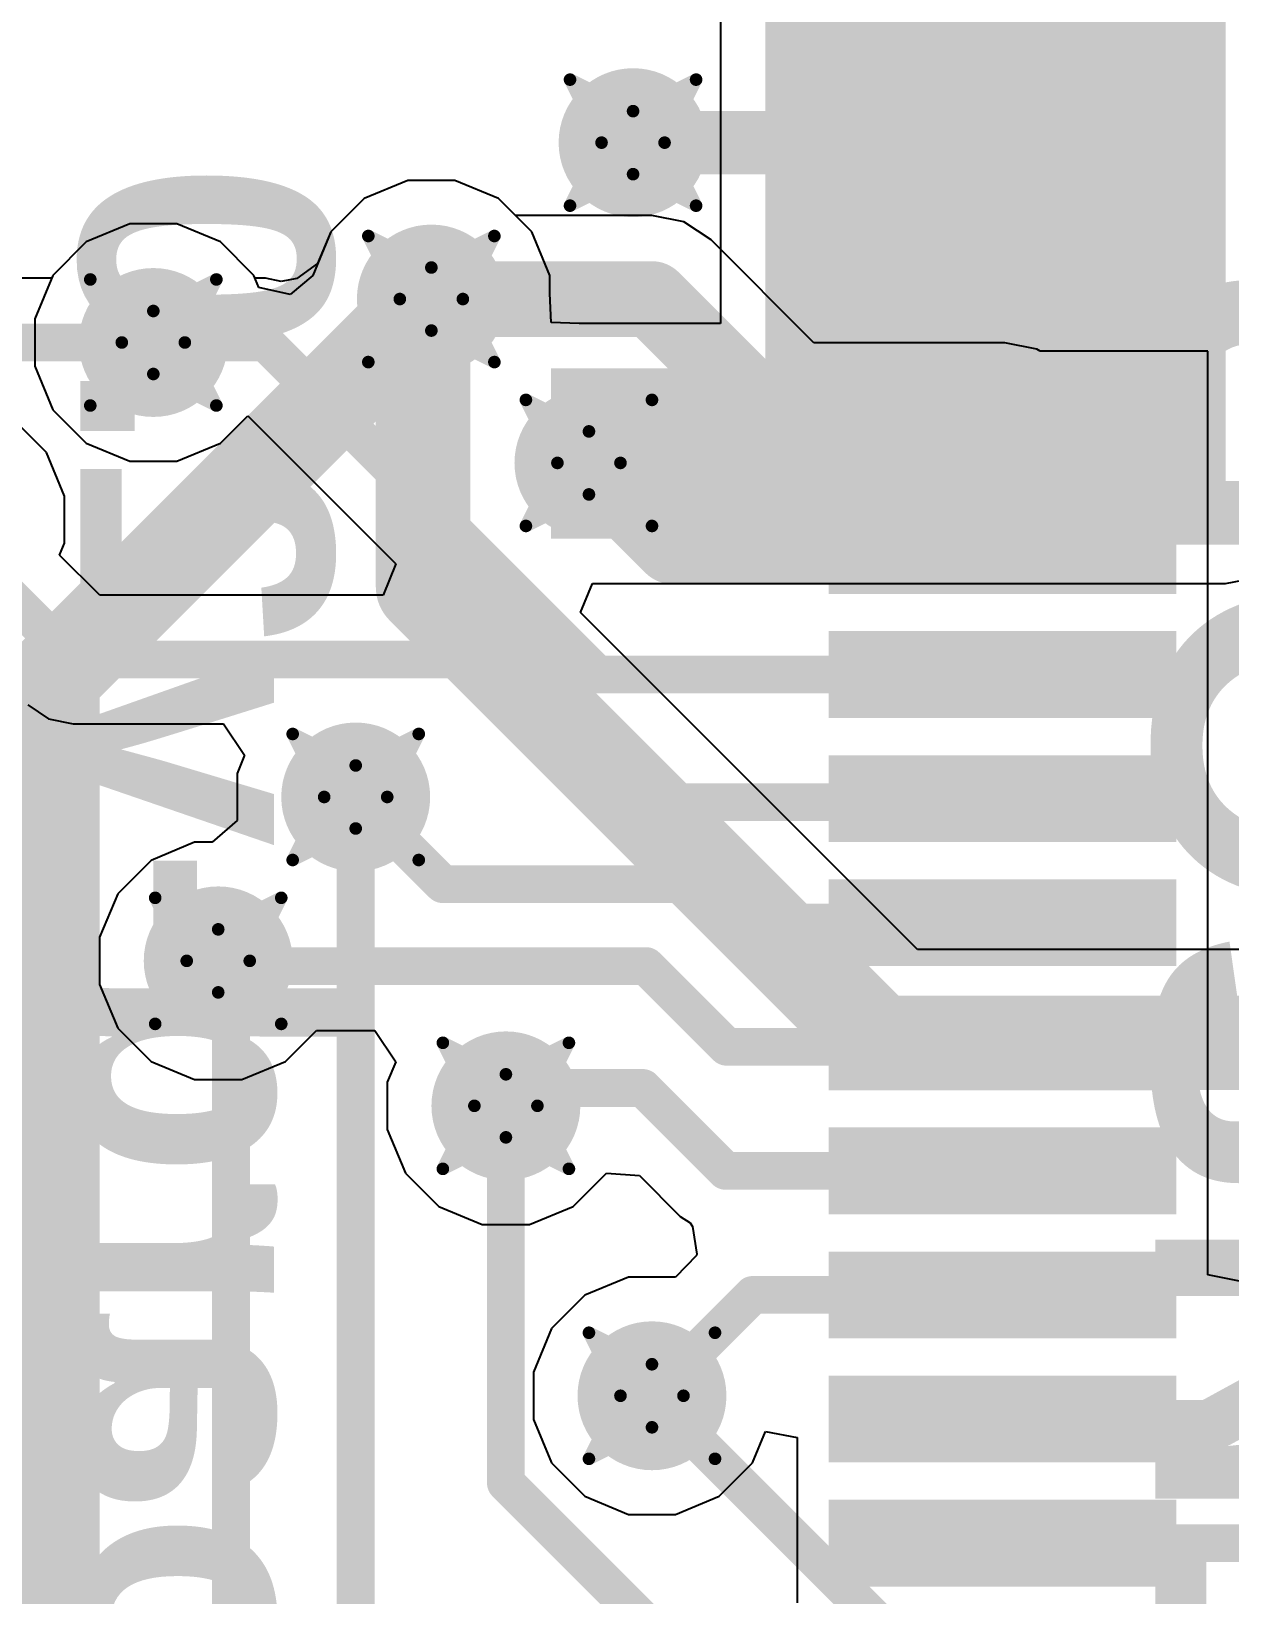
# Model space of a CAD drawing. Header units: inches. Extents: x -8 to 384, y -12 to 64.
# Drawn here: x -5.07 to -0.24, y 11.67 to 17.97 of the extents above; entities that cross this region are included whole.
import ezdxf

# ---------------------------------------------------------------- set-up
doc = ezdxf.new("R2010")
doc.units = ezdxf.units.IN
for name, color, linetype in [('Board_outline', 216, 'Continuous'), ('Bottom Layer', 5, 'Continuous'), ('Bottom Overlay', 54, 'Continuous'), ('Drill Drawing', 1, 'Continuous'), ('Top Layer', 1, 'Continuous'), ('Top Overlay', 2, 'Continuous'), ('Top Paste', 8, 'Continuous'), ('Top Solder', 216, 'Continuous'), ('Via Holes', 16, 'Continuous')]:
    doc.layers.add(name, color=color, linetype=linetype)
doc.styles.add('Arial_Bold', font='', dxfattribs={"height": 0.2})
doc.styles.get('Arial_Bold').set_extended_font_data('Arial', bold=True)

# ---------------------------------------------------------------- blocks, each defined once
blk = doc.blocks.new('8_01A0_015200_6')
at = {"layer": 'Top Layer'}
for points in [[(-3.625, 2.1902), (-3.375, 2.1902), (-3.375, 0.8902), (-3.625, 0.8902)], [(-3.125, 2.1902), (-2.875, 2.1902), (-2.875, 0.8902), (-3.125, 0.8902)], [(-2.625, 2.1902), (-2.375, 2.1902), (-2.375, 0.8902), (-2.625, 0.8902)], [(-2.125, 2.1902), (-1.875, 2.1902), (-1.875, 0.8902), (-2.125, 0.8902)], [(-1.625, 2.1902), (-1.375, 2.1902), (-1.375, 0.8902), (-1.625, 0.8902)], [(-1.125, 2.1902), (-0.875, 2.1902), (-0.875, 0.8902), (-1.125, 0.8902)], [(-0.625, 2.1902), (-0.375, 2.1902), (-0.375, 0.8902), (-0.625, 0.8902)], [(-0.125, 2.1902), (0.125, 2.1902), (0.125, 0.8902), (-0.125, 0.8902)], [(0.375, 2.1902), (0.625, 2.1902), (0.625, 0.8902), (0.375, 0.8902)], [(0.875, 2.1902), (1.125, 2.1902), (1.125, 0.8902), (0.875, 0.8902)], [(1.375, 2.1902), (1.625, 2.1902), (1.625, 0.8902), (1.375, 0.8902)]]:
    blk.add_hatch(color=1, dxfattribs=at).paths.add_polyline_path(points)
at = {"layer": 'Top Paste'}
for points in [[(-3.625, 2.1902), (-3.375, 2.1902), (-3.375, 0.8902), (-3.625, 0.8902)], [(-3.125, 2.1902), (-2.875, 2.1902), (-2.875, 0.8902), (-3.125, 0.8902)], [(-2.625, 2.1902), (-2.375, 2.1902), (-2.375, 0.8902), (-2.625, 0.8902)], [(-2.125, 2.1902), (-1.875, 2.1902), (-1.875, 0.8902), (-2.125, 0.8902)], [(-1.625, 2.1902), (-1.375, 2.1902), (-1.375, 0.8902), (-1.625, 0.8902)], [(-1.125, 2.1902), (-0.875, 2.1902), (-0.875, 0.8902), (-1.125, 0.8902)], [(-0.625, 2.1902), (-0.375, 2.1902), (-0.375, 0.8902), (-0.625, 0.8902)], [(-0.125, 2.1902), (0.125, 2.1902), (0.125, 0.8902), (-0.125, 0.8902)], [(0.375, 2.1902), (0.625, 2.1902), (0.625, 0.8902), (0.375, 0.8902)], [(0.875, 2.1902), (1.125, 2.1902), (1.125, 0.8902), (0.875, 0.8902)], [(1.375, 2.1902), (1.625, 2.1902), (1.625, 0.8902), (1.375, 0.8902)]]:
    blk.add_hatch(color=8, dxfattribs=at).paths.add_polyline_path(points)
at = {"layer": 'Top Solder'}
for points in [[(-3.675, 2.2402), (-3.325, 2.2402), (-3.325, 0.8402), (-3.675, 0.8402)], [(-3.175, 2.2402), (-2.8249, 2.2402), (-2.8249, 0.8402), (-3.175, 0.8402)], [(-2.675, 2.2402), (-2.325, 2.2402), (-2.325, 0.8402), (-2.675, 0.8402)], [(-2.175, 2.2402), (-1.8249, 2.2402), (-1.8249, 0.8402), (-2.175, 0.8402)], [(-1.675, 2.2402), (-1.325, 2.2402), (-1.325, 0.8402), (-1.675, 0.8402)], [(-1.175, 2.2402), (-0.825, 2.2402), (-0.825, 0.8402), (-1.175, 0.8402)], [(-0.675, 2.2402), (-0.3249, 2.2402), (-0.3249, 0.8402), (-0.675, 0.8402)], [(-0.175, 2.2402), (0.175, 2.2402), (0.175, 0.8402), (-0.175, 0.8402)], [(0.325, 2.2402), (0.6751, 2.2402), (0.6751, 0.8402), (0.325, 0.8402)], [(0.825, 2.2402), (1.175, 2.2402), (1.175, 0.8402), (0.825, 0.8402)], [(1.325, 2.2402), (1.675, 2.2402), (1.675, 0.8402), (1.325, 0.8402)]]:
    blk.add_hatch(color=216, dxfattribs=at).paths.add_polyline_path(points)
at = {"layer": 'Top Overlay'}
blk.add_lwpolyline([(-3.8561, 1.375, 0.127, 0.127, 0), (-5.45, 1.375, 0.127, 0.127, 0)], format="xyseb", dxfattribs=at)
blk.add_lwpolyline([(-3.8878, 1.375, 0.0635, 0.0635, 1), (-3.8243, 1.375, 0.0635, 0.0635, 1)], format="xyseb", close=True, dxfattribs=at)

msp = doc.modelspace()

# ---------------------------------------------------------------- hatches: boundary and pattern name
at = {"layer": 'Bottom Layer'}
for points in [[(-2.1082, 15.9258), (-0.254, 15.9258), (-0.254, 25.527), (-2.1082, 25.527)], [(-2.9718, 15.9258), (-0.254, 15.9258), (-0.254, 16.6116), (-2.9718, 16.6116)]]:
    msp.add_hatch(color=5, dxfattribs=at).paths.add_polyline_path(points)
h = msp.add_hatch(color=5, dxfattribs=at)
edge = h.paths.add_edge_path()
edge.add_arc((-2.6416, 17.5212), 0.3, 0, 360)
h = msp.add_hatch(color=5, dxfattribs=at)
edge = h.paths.add_edge_path()
edge.add_arc((-3.4544, 16.891), 0.3, 0, 360)
h = msp.add_hatch(color=5, dxfattribs=at)
edge = h.paths.add_edge_path()
edge.add_arc((-4.5747, 16.7159), 0.3, 0, 360)
h = msp.add_hatch(color=5, dxfattribs=at)
edge = h.paths.add_edge_path()
edge.add_arc((-2.8194, 16.2306), 0.3, 0, 360)
h = msp.add_hatch(color=5, dxfattribs=at)
edge = h.paths.add_edge_path()
edge.add_arc((-3.7592, 14.8844), 0.3, 0, 360)
h = msp.add_hatch(color=5, dxfattribs=at)
edge = h.paths.add_edge_path()
edge.add_arc((-4.3132, 14.224), 0.3, 0, 360)
h = msp.add_hatch(color=5, dxfattribs=at)
edge = h.paths.add_edge_path()
edge.add_arc((-3.154, 13.6398), 0.3, 0, 360)
h = msp.add_hatch(color=5, dxfattribs=at)
edge = h.paths.add_edge_path()
edge.add_arc((-2.5654, 12.4714), 0.3, 0, 360)
at = {"layer": 'Top Layer'}
h = msp.add_hatch(color=1, dxfattribs=at)
edge = h.paths.add_edge_path()
edge.add_arc((-2.6416, 17.5212), 0.3, 0, 360)
h = msp.add_hatch(color=1, dxfattribs=at)
edge = h.paths.add_edge_path()
edge.add_arc((-3.4544, 16.891), 0.3, 0, 360)
h = msp.add_hatch(color=1, dxfattribs=at)
edge = h.paths.add_edge_path()
edge.add_arc((-4.5747, 16.7159), 0.3, 0, 360)
h = msp.add_hatch(color=1, dxfattribs=at)
edge = h.paths.add_edge_path()
edge.add_arc((-2.8194, 16.2306), 0.3, 0, 360)
h = msp.add_hatch(color=1, dxfattribs=at)
edge = h.paths.add_edge_path()
edge.add_arc((-3.7592, 14.8844), 0.3, 0, 360)
h = msp.add_hatch(color=1, dxfattribs=at)
edge = h.paths.add_edge_path()
edge.add_arc((-4.3132, 14.224), 0.3, 0, 360)
h = msp.add_hatch(color=1, dxfattribs=at)
edge = h.paths.add_edge_path()
edge.add_arc((-3.154, 13.6398), 0.3, 0, 360)
h = msp.add_hatch(color=1, dxfattribs=at)
edge = h.paths.add_edge_path()
edge.add_arc((-2.5654, 12.4714), 0.3, 0, 360)
at = {"layer": 'Via Holes'}
h = msp.add_hatch(color=7, dxfattribs=at)
edge = h.paths.add_edge_path()
edge.add_arc((-2.6416, 17.5212), 0.15, 0, 360)
h = msp.add_hatch(color=7, dxfattribs=at)
edge = h.paths.add_edge_path()
edge.add_arc((-3.4544, 16.891), 0.15, 0, 360)
h = msp.add_hatch(color=7, dxfattribs=at)
edge = h.paths.add_edge_path()
edge.add_arc((-4.5747, 16.7159), 0.15, 0, 360)
h = msp.add_hatch(color=7, dxfattribs=at)
edge = h.paths.add_edge_path()
edge.add_arc((-2.8194, 16.2306), 0.15, 0, 360)
h = msp.add_hatch(color=7, dxfattribs=at)
edge = h.paths.add_edge_path()
edge.add_arc((-3.7592, 14.8844), 0.15, 0, 360)
h = msp.add_hatch(color=7, dxfattribs=at)
edge = h.paths.add_edge_path()
edge.add_arc((-4.3132, 14.224), 0.15, 0, 360)
h = msp.add_hatch(color=7, dxfattribs=at)
edge = h.paths.add_edge_path()
edge.add_arc((-3.154, 13.6398), 0.15, 0, 360)
h = msp.add_hatch(color=7, dxfattribs=at)
edge = h.paths.add_edge_path()
edge.add_arc((-2.5654, 12.4714), 0.15, 0, 360)

# ---------------------------------------------------------------- linework, layer by layer
at = {"layer": 'Board_outline'}
msp.add_lwpolyline([(37.5368, 13.3604, 0.254, 0.254, 1), (-7.4632, 13.3604, 0.254, 0.254, 1)], format="xyseb", close=True, dxfattribs=at)
at = {"layer": 'Bottom Layer'}
for p, q in [((-2.2895, 25.146), (-2.2895, 16.7929)), ((-3.5494, 17.3688), (-3.7251, 17.2961)), ((-3.3594, 17.3688), (-3.5494, 17.3688)), ((-3.1837, 17.2961), (-3.3594, 17.3688)), ((-3.7251, 17.2961), (-3.8595, 17.1617)), ((-3.0493, 17.1617), (-3.1837, 17.2961)), ((-4.6697, 17.1937), (-4.8453, 17.1209)), ((-4.4796, 17.1937), (-4.6697, 17.1937)), ((-4.304, 17.1209), (-4.4796, 17.1937)), ((-3.8595, 17.1617), (-3.9322, 16.986)), ((-2.9766, 16.986), (-3.0493, 17.1617)), ((-4.8453, 17.1209), (-4.9797, 16.9865)), ((-4.1696, 16.9865), (-4.304, 17.1209)), ((-4.9846, 16.9748), (-5.5345, 16.9748)), ((-4.9797, 16.9865), (-4.9846, 16.9748)), ((-4.1494, 16.9377), (-4.1696, 16.9865)), ((-3.9322, 16.986), (-4.023, 16.9092)), ((-2.9766, 16.9135), (-2.9766, 16.986)), ((-4.023, 16.9092), (-4.1494, 16.9377)), ((-2.9719, 16.7958), (-2.9766, 16.9135)), ((-2.8593, 16.7929), (-2.9719, 16.7958)), ((-2.2895, 16.7929), (-2.8593, 16.7929)), ((-0.254, 15.7445), (-0.1846, 15.7583)), ((-2.8533, 15.6272), (-2.8047, 15.7445)), ((-2.8047, 15.7445), (-0.254, 15.7445)), ((-1.4955, 14.2693), (-2.8533, 15.6272)), ((0.3048, 14.2693), (-1.4955, 14.2693))]:
    msp.add_line(p, q, dxfattribs=at)
for points in [[(-4.9815, 15.3639, 0.381, 0.381, 0), (-3.4544, 16.891, 0.381, 0.381, 0)], [(-3.4877, 16.8577, 0.381, 0.381, 0), (-3.4544, 16.891, 0.381, 0.381, 0)], [(-3.4877, 15.7305, 0.381, 0.381, 0), (-3.4877, 16.8577, 0.381, 0.381, 0)], [(-5.5345, 16.7159, 0.1524, 0.1524, 0), (-4.5747, 16.7159, 0.1524, 0.1524, 0)], [(-3.4877, 15.7305, 0.381, 0.381, 0), (-1.651, 13.8938, 0.381, 0.381, 0)], [(-4.9815, 14.5262, 0.381, 0.381, 0), (-4.9815, 15.3639, 0.381, 0.381, 0)], [(-3.7592, 8.8392, 0.1524, 0.1524, 0), (-3.7592, 14.8844, 0.1524, 0.1524, 0)], [(-4.9815, 8.7153, 0.381, 0.381, 0), (-4.9815, 14.5262, 0.381, 0.381, 0)], [(-4.3132, 14.224, 0.1524, 0.1524, 0), (-4.2874, 14.1982, 0.1524, 0.1524, 0)], [(-4.2874, 14.1982, 0.1524, 0.1524, 0), (-4.262, 14.1982, 0.1524, 0.1524, 0)], [(-4.262, 8.875, 0.1524, 0.1524, 0), (-4.262, 14.1982, 0.1524, 0.1524, 0)], [(-1.651, 13.8938, 0.381, 0.381, 0), (0.3048, 13.8938, 0.381, 0.381, 0)], [(-3.154, 12.1202, 0.1524, 0.1524, 0), (-3.154, 13.6398, 0.1524, 0.1524, 0)], [(-2.5654, 12.4714, 0.1524, 0.1524, 0), (0.1016, 9.8044, 0.1524, 0.1524, 0)], [(-3.154, 12.1202, 0.1524, 0.1524, 0), (0.1016, 8.8646, 0.1524, 0.1524, 0)]]:
    msp.add_lwpolyline(points, format="xyseb", dxfattribs=at)
for points in [[(-3.5497, 16.891, 0.1905, 0.1905, 1), (-3.3592, 16.891, 0.1905, 0.1905, 1)], [(-3.5497, 16.891, 0.1905, 0.1905, 1), (-3.3592, 16.891, 0.1905, 0.1905, 1)], [(-3.5829, 16.8577, 0.1905, 0.1905, 1), (-3.3924, 16.8577, 0.1905, 0.1905, 1)], [(-3.5829, 16.8577, 0.1905, 0.1905, 1), (-3.3924, 16.8577, 0.1905, 0.1905, 1)], [(-4.6128, 16.7159, 0.0762, 0.0762, 1), (-4.5366, 16.7159, 0.0762, 0.0762, 1)], [(-3.5829, 15.7305, 0.1905, 0.1905, 1), (-3.3924, 15.7305, 0.1905, 0.1905, 1)], [(-3.5829, 15.7305, 0.1905, 0.1905, 1), (-3.3924, 15.7305, 0.1905, 0.1905, 1)], [(-5.0767, 15.3639, 0.1905, 0.1905, 1), (-4.8862, 15.3639, 0.1905, 0.1905, 1)], [(-5.0767, 15.3639, 0.1905, 0.1905, 1), (-4.8862, 15.3639, 0.1905, 0.1905, 1)], [(-3.7973, 14.8844, 0.0762, 0.0762, 1), (-3.7211, 14.8844, 0.0762, 0.0762, 1)], [(-5.0767, 14.5262, 0.1905, 0.1905, 1), (-4.8862, 14.5262, 0.1905, 0.1905, 1)], [(-5.0767, 14.5262, 0.1905, 0.1905, 1), (-4.8862, 14.5262, 0.1905, 0.1905, 1)], [(-4.3513, 14.224, 0.0762, 0.0762, 1), (-4.2751, 14.224, 0.0762, 0.0762, 1)], [(-4.3255, 14.1982, 0.0762, 0.0762, 1), (-4.2493, 14.1982, 0.0762, 0.0762, 1)], [(-4.3255, 14.1982, 0.0762, 0.0762, 1), (-4.2493, 14.1982, 0.0762, 0.0762, 1)], [(-4.3001, 14.1982, 0.0762, 0.0762, 1), (-4.2239, 14.1982, 0.0762, 0.0762, 1)], [(-4.3001, 14.1982, 0.0762, 0.0762, 1), (-4.2239, 14.1982, 0.0762, 0.0762, 1)], [(-1.7463, 13.8938, 0.1905, 0.1905, 1), (-1.5557, 13.8938, 0.1905, 0.1905, 1)], [(-1.7463, 13.8938, 0.1905, 0.1905, 1), (-1.5557, 13.8938, 0.1905, 0.1905, 1)], [(-3.1921, 13.6398, 0.0762, 0.0762, 1), (-3.1159, 13.6398, 0.0762, 0.0762, 1)], [(-2.6035, 12.4714, 0.0762, 0.0762, 1), (-2.5273, 12.4714, 0.0762, 0.0762, 1)], [(-3.1921, 12.1202, 0.0762, 0.0762, 1), (-3.1159, 12.1202, 0.0762, 0.0762, 1)], [(-3.1921, 12.1202, 0.0762, 0.0762, 1), (-3.1159, 12.1202, 0.0762, 0.0762, 1)]]:
    msp.add_lwpolyline(points, format="xyseb", close=True, dxfattribs=at)
at = {"layer": 'Drill Drawing'}
for points in [[(-2.8956, 17.7752, 0.0508, 0.0508, 0), (-2.6416, 17.6482, 0.0508, 0.0508, 0)], [(-2.8956, 17.7752, 0.0508, 0.0508, 0), (-2.7686, 17.5212, 0.0508, 0.0508, 0)], [(-2.6416, 17.6482, 0.0508, 0.0508, 0), (-2.3876, 17.7752, 0.0508, 0.0508, 0)], [(-2.5146, 17.5212, 0.0508, 0.0508, 0), (-2.3876, 17.7752, 0.0508, 0.0508, 0)], [(-2.8956, 17.2672, 0.0508, 0.0508, 0), (-2.7686, 17.5212, 0.0508, 0.0508, 0)], [(-2.5146, 17.5212, 0.0508, 0.0508, 0), (-2.3876, 17.2672, 0.0508, 0.0508, 0)], [(-2.8956, 17.2672, 0.0508, 0.0508, 0), (-2.6416, 17.3942, 0.0508, 0.0508, 0)], [(-2.6416, 17.3942, 0.0508, 0.0508, 0), (-2.3876, 17.2672, 0.0508, 0.0508, 0)], [(-3.7084, 17.145, 0.0508, 0.0508, 0), (-3.4544, 17.018, 0.0508, 0.0508, 0)], [(-3.7084, 17.145, 0.0508, 0.0508, 0), (-3.5814, 16.891, 0.0508, 0.0508, 0)], [(-3.4544, 17.018, 0.0508, 0.0508, 0), (-3.2004, 17.145, 0.0508, 0.0508, 0)], [(-3.3274, 16.891, 0.0508, 0.0508, 0), (-3.2004, 17.145, 0.0508, 0.0508, 0)], [(-4.8287, 16.9699, 0.0508, 0.0508, 0), (-4.5747, 16.8429, 0.0508, 0.0508, 0)], [(-4.8287, 16.9699, 0.0508, 0.0508, 0), (-4.7017, 16.7159, 0.0508, 0.0508, 0)], [(-4.5747, 16.8429, 0.0508, 0.0508, 0), (-4.3207, 16.9699, 0.0508, 0.0508, 0)], [(-4.4477, 16.7159, 0.0508, 0.0508, 0), (-4.3207, 16.9699, 0.0508, 0.0508, 0)], [(-3.7084, 16.637, 0.0508, 0.0508, 0), (-3.5814, 16.891, 0.0508, 0.0508, 0)], [(-3.3274, 16.891, 0.0508, 0.0508, 0), (-3.2004, 16.637, 0.0508, 0.0508, 0)], [(-3.7084, 16.637, 0.0508, 0.0508, 0), (-3.4544, 16.764, 0.0508, 0.0508, 0)], [(-3.4544, 16.764, 0.0508, 0.0508, 0), (-3.2004, 16.637, 0.0508, 0.0508, 0)], [(-4.8287, 16.4619, 0.0508, 0.0508, 0), (-4.7017, 16.7159, 0.0508, 0.0508, 0)], [(-4.4477, 16.7159, 0.0508, 0.0508, 0), (-4.3207, 16.4619, 0.0508, 0.0508, 0)], [(-4.8287, 16.4619, 0.0508, 0.0508, 0), (-4.5747, 16.5889, 0.0508, 0.0508, 0)], [(-4.5747, 16.5889, 0.0508, 0.0508, 0), (-4.3207, 16.4619, 0.0508, 0.0508, 0)], [(-3.0734, 16.4846, 0.0508, 0.0508, 0), (-2.8194, 16.3576, 0.0508, 0.0508, 0)], [(-3.0734, 16.4846, 0.0508, 0.0508, 0), (-2.9464, 16.2306, 0.0508, 0.0508, 0)], [(-2.8194, 16.3576, 0.0508, 0.0508, 0), (-2.5654, 16.4846, 0.0508, 0.0508, 0)], [(-2.6924, 16.2306, 0.0508, 0.0508, 0), (-2.5654, 16.4846, 0.0508, 0.0508, 0)], [(-3.0734, 15.9766, 0.0508, 0.0508, 0), (-2.9464, 16.2306, 0.0508, 0.0508, 0)], [(-2.6924, 16.2306, 0.0508, 0.0508, 0), (-2.5654, 15.9766, 0.0508, 0.0508, 0)], [(-3.0734, 15.9766, 0.0508, 0.0508, 0), (-2.8194, 16.1036, 0.0508, 0.0508, 0)], [(-2.8194, 16.1036, 0.0508, 0.0508, 0), (-2.5654, 15.9766, 0.0508, 0.0508, 0)], [(-4.0132, 15.1384, 0.0508, 0.0508, 0), (-3.7592, 15.0114, 0.0508, 0.0508, 0)], [(-4.0132, 15.1384, 0.0508, 0.0508, 0), (-3.8862, 14.8844, 0.0508, 0.0508, 0)], [(-3.7592, 15.0114, 0.0508, 0.0508, 0), (-3.5052, 15.1384, 0.0508, 0.0508, 0)], [(-3.6322, 14.8844, 0.0508, 0.0508, 0), (-3.5052, 15.1384, 0.0508, 0.0508, 0)], [(-4.0132, 14.6304, 0.0508, 0.0508, 0), (-3.8862, 14.8844, 0.0508, 0.0508, 0)], [(-3.6322, 14.8844, 0.0508, 0.0508, 0), (-3.5052, 14.6304, 0.0508, 0.0508, 0)], [(-4.0132, 14.6304, 0.0508, 0.0508, 0), (-3.7592, 14.7574, 0.0508, 0.0508, 0)], [(-3.7592, 14.7574, 0.0508, 0.0508, 0), (-3.5052, 14.6304, 0.0508, 0.0508, 0)], [(-4.5672, 14.478, 0.0508, 0.0508, 0), (-4.3132, 14.351, 0.0508, 0.0508, 0)], [(-4.5672, 14.478, 0.0508, 0.0508, 0), (-4.4402, 14.224, 0.0508, 0.0508, 0)], [(-4.3132, 14.351, 0.0508, 0.0508, 0), (-4.0592, 14.478, 0.0508, 0.0508, 0)], [(-4.1862, 14.224, 0.0508, 0.0508, 0), (-4.0592, 14.478, 0.0508, 0.0508, 0)], [(-4.5672, 13.97, 0.0508, 0.0508, 0), (-4.4402, 14.224, 0.0508, 0.0508, 0)], [(-4.1862, 14.224, 0.0508, 0.0508, 0), (-4.0592, 13.97, 0.0508, 0.0508, 0)], [(-4.5672, 13.97, 0.0508, 0.0508, 0), (-4.3132, 14.097, 0.0508, 0.0508, 0)], [(-4.3132, 14.097, 0.0508, 0.0508, 0), (-4.0592, 13.97, 0.0508, 0.0508, 0)], [(-3.408, 13.8938, 0.0508, 0.0508, 0), (-3.154, 13.7668, 0.0508, 0.0508, 0)], [(-3.408, 13.8938, 0.0508, 0.0508, 0), (-3.281, 13.6398, 0.0508, 0.0508, 0)], [(-3.154, 13.7668, 0.0508, 0.0508, 0), (-2.9, 13.8938, 0.0508, 0.0508, 0)], [(-3.027, 13.6398, 0.0508, 0.0508, 0), (-2.9, 13.8938, 0.0508, 0.0508, 0)], [(-3.408, 13.3858, 0.0508, 0.0508, 0), (-3.281, 13.6398, 0.0508, 0.0508, 0)], [(-3.027, 13.6398, 0.0508, 0.0508, 0), (-2.9, 13.3858, 0.0508, 0.0508, 0)], [(-3.408, 13.3858, 0.0508, 0.0508, 0), (-3.154, 13.5128, 0.0508, 0.0508, 0)], [(-3.154, 13.5128, 0.0508, 0.0508, 0), (-2.9, 13.3858, 0.0508, 0.0508, 0)], [(-2.8194, 12.7254, 0.0508, 0.0508, 0), (-2.5654, 12.5984, 0.0508, 0.0508, 0)], [(-2.8194, 12.7254, 0.0508, 0.0508, 0), (-2.6924, 12.4714, 0.0508, 0.0508, 0)], [(-2.5654, 12.5984, 0.0508, 0.0508, 0), (-2.3114, 12.7254, 0.0508, 0.0508, 0)], [(-2.4384, 12.4714, 0.0508, 0.0508, 0), (-2.3114, 12.7254, 0.0508, 0.0508, 0)], [(-2.8194, 12.2174, 0.0508, 0.0508, 0), (-2.6924, 12.4714, 0.0508, 0.0508, 0)], [(-2.4384, 12.4714, 0.0508, 0.0508, 0), (-2.3114, 12.2174, 0.0508, 0.0508, 0)], [(-2.8194, 12.2174, 0.0508, 0.0508, 0), (-2.5654, 12.3444, 0.0508, 0.0508, 0)], [(-2.5654, 12.3444, 0.0508, 0.0508, 0), (-2.3114, 12.2174, 0.0508, 0.0508, 0)]]:
    msp.add_lwpolyline(points, format="xyseb", dxfattribs=at)
for points in [[(-2.9083, 17.7752, 0.0254, 0.0254, 1), (-2.8829, 17.7752, 0.0254, 0.0254, 1)], [(-2.9083, 17.7752, 0.0254, 0.0254, 1), (-2.8829, 17.7752, 0.0254, 0.0254, 1)], [(-2.4003, 17.7752, 0.0254, 0.0254, 1), (-2.3749, 17.7752, 0.0254, 0.0254, 1)], [(-2.4003, 17.7752, 0.0254, 0.0254, 1), (-2.3749, 17.7752, 0.0254, 0.0254, 1)], [(-2.6543, 17.6482, 0.0254, 0.0254, 1), (-2.6289, 17.6482, 0.0254, 0.0254, 1)], [(-2.6543, 17.6482, 0.0254, 0.0254, 1), (-2.6289, 17.6482, 0.0254, 0.0254, 1)], [(-2.7813, 17.5212, 0.0254, 0.0254, 1), (-2.7559, 17.5212, 0.0254, 0.0254, 1)], [(-2.7813, 17.5212, 0.0254, 0.0254, 1), (-2.7559, 17.5212, 0.0254, 0.0254, 1)], [(-2.5273, 17.5212, 0.0254, 0.0254, 1), (-2.5019, 17.5212, 0.0254, 0.0254, 1)], [(-2.5273, 17.5212, 0.0254, 0.0254, 1), (-2.5019, 17.5212, 0.0254, 0.0254, 1)], [(-2.6543, 17.3942, 0.0254, 0.0254, 1), (-2.6289, 17.3942, 0.0254, 0.0254, 1)], [(-2.6543, 17.3942, 0.0254, 0.0254, 1), (-2.6289, 17.3942, 0.0254, 0.0254, 1)], [(-2.9083, 17.2672, 0.0254, 0.0254, 1), (-2.8829, 17.2672, 0.0254, 0.0254, 1)], [(-2.9083, 17.2672, 0.0254, 0.0254, 1), (-2.8829, 17.2672, 0.0254, 0.0254, 1)], [(-2.4003, 17.2672, 0.0254, 0.0254, 1), (-2.3749, 17.2672, 0.0254, 0.0254, 1)], [(-2.4003, 17.2672, 0.0254, 0.0254, 1), (-2.3749, 17.2672, 0.0254, 0.0254, 1)], [(-3.7211, 17.145, 0.0254, 0.0254, 1), (-3.6957, 17.145, 0.0254, 0.0254, 1)], [(-3.7211, 17.145, 0.0254, 0.0254, 1), (-3.6957, 17.145, 0.0254, 0.0254, 1)], [(-3.2131, 17.145, 0.0254, 0.0254, 1), (-3.1877, 17.145, 0.0254, 0.0254, 1)], [(-3.2131, 17.145, 0.0254, 0.0254, 1), (-3.1877, 17.145, 0.0254, 0.0254, 1)], [(-3.4671, 17.018, 0.0254, 0.0254, 1), (-3.4417, 17.018, 0.0254, 0.0254, 1)], [(-3.4671, 17.018, 0.0254, 0.0254, 1), (-3.4417, 17.018, 0.0254, 0.0254, 1)], [(-4.8414, 16.9699, 0.0254, 0.0254, 1), (-4.816, 16.9699, 0.0254, 0.0254, 1)], [(-4.8414, 16.9699, 0.0254, 0.0254, 1), (-4.816, 16.9699, 0.0254, 0.0254, 1)], [(-4.3334, 16.9699, 0.0254, 0.0254, 1), (-4.308, 16.9699, 0.0254, 0.0254, 1)], [(-4.3334, 16.9699, 0.0254, 0.0254, 1), (-4.308, 16.9699, 0.0254, 0.0254, 1)], [(-3.5941, 16.891, 0.0254, 0.0254, 1), (-3.5687, 16.891, 0.0254, 0.0254, 1)], [(-3.5941, 16.891, 0.0254, 0.0254, 1), (-3.5687, 16.891, 0.0254, 0.0254, 1)], [(-3.3401, 16.891, 0.0254, 0.0254, 1), (-3.3147, 16.891, 0.0254, 0.0254, 1)], [(-3.3401, 16.891, 0.0254, 0.0254, 1), (-3.3147, 16.891, 0.0254, 0.0254, 1)], [(-4.5874, 16.8429, 0.0254, 0.0254, 1), (-4.562, 16.8429, 0.0254, 0.0254, 1)], [(-4.5874, 16.8429, 0.0254, 0.0254, 1), (-4.562, 16.8429, 0.0254, 0.0254, 1)], [(-3.4671, 16.764, 0.0254, 0.0254, 1), (-3.4417, 16.764, 0.0254, 0.0254, 1)], [(-3.4671, 16.764, 0.0254, 0.0254, 1), (-3.4417, 16.764, 0.0254, 0.0254, 1)], [(-4.7144, 16.7159, 0.0254, 0.0254, 1), (-4.689, 16.7159, 0.0254, 0.0254, 1)], [(-4.7144, 16.7159, 0.0254, 0.0254, 1), (-4.689, 16.7159, 0.0254, 0.0254, 1)], [(-4.4604, 16.7159, 0.0254, 0.0254, 1), (-4.435, 16.7159, 0.0254, 0.0254, 1)], [(-4.4604, 16.7159, 0.0254, 0.0254, 1), (-4.435, 16.7159, 0.0254, 0.0254, 1)], [(-3.7211, 16.637, 0.0254, 0.0254, 1), (-3.6957, 16.637, 0.0254, 0.0254, 1)], [(-3.7211, 16.637, 0.0254, 0.0254, 1), (-3.6957, 16.637, 0.0254, 0.0254, 1)], [(-3.2131, 16.637, 0.0254, 0.0254, 1), (-3.1877, 16.637, 0.0254, 0.0254, 1)], [(-3.2131, 16.637, 0.0254, 0.0254, 1), (-3.1877, 16.637, 0.0254, 0.0254, 1)], [(-4.5874, 16.5889, 0.0254, 0.0254, 1), (-4.562, 16.5889, 0.0254, 0.0254, 1)], [(-4.5874, 16.5889, 0.0254, 0.0254, 1), (-4.562, 16.5889, 0.0254, 0.0254, 1)], [(-3.0861, 16.4846, 0.0254, 0.0254, 1), (-3.0607, 16.4846, 0.0254, 0.0254, 1)], [(-3.0861, 16.4846, 0.0254, 0.0254, 1), (-3.0607, 16.4846, 0.0254, 0.0254, 1)], [(-2.5781, 16.4846, 0.0254, 0.0254, 1), (-2.5527, 16.4846, 0.0254, 0.0254, 1)], [(-2.5781, 16.4846, 0.0254, 0.0254, 1), (-2.5527, 16.4846, 0.0254, 0.0254, 1)], [(-4.8414, 16.4619, 0.0254, 0.0254, 1), (-4.816, 16.4619, 0.0254, 0.0254, 1)], [(-4.8414, 16.4619, 0.0254, 0.0254, 1), (-4.816, 16.4619, 0.0254, 0.0254, 1)], [(-4.3334, 16.4619, 0.0254, 0.0254, 1), (-4.308, 16.4619, 0.0254, 0.0254, 1)], [(-4.3334, 16.4619, 0.0254, 0.0254, 1), (-4.308, 16.4619, 0.0254, 0.0254, 1)], [(-2.8321, 16.3576, 0.0254, 0.0254, 1), (-2.8067, 16.3576, 0.0254, 0.0254, 1)], [(-2.8321, 16.3576, 0.0254, 0.0254, 1), (-2.8067, 16.3576, 0.0254, 0.0254, 1)], [(-2.9591, 16.2306, 0.0254, 0.0254, 1), (-2.9337, 16.2306, 0.0254, 0.0254, 1)], [(-2.9591, 16.2306, 0.0254, 0.0254, 1), (-2.9337, 16.2306, 0.0254, 0.0254, 1)], [(-2.7051, 16.2306, 0.0254, 0.0254, 1), (-2.6797, 16.2306, 0.0254, 0.0254, 1)], [(-2.7051, 16.2306, 0.0254, 0.0254, 1), (-2.6797, 16.2306, 0.0254, 0.0254, 1)], [(-2.8321, 16.1036, 0.0254, 0.0254, 1), (-2.8067, 16.1036, 0.0254, 0.0254, 1)], [(-2.8321, 16.1036, 0.0254, 0.0254, 1), (-2.8067, 16.1036, 0.0254, 0.0254, 1)], [(-3.0861, 15.9766, 0.0254, 0.0254, 1), (-3.0607, 15.9766, 0.0254, 0.0254, 1)], [(-3.0861, 15.9766, 0.0254, 0.0254, 1), (-3.0607, 15.9766, 0.0254, 0.0254, 1)], [(-2.5781, 15.9766, 0.0254, 0.0254, 1), (-2.5527, 15.9766, 0.0254, 0.0254, 1)], [(-2.5781, 15.9766, 0.0254, 0.0254, 1), (-2.5527, 15.9766, 0.0254, 0.0254, 1)], [(-4.0259, 15.1384, 0.0254, 0.0254, 1), (-4.0005, 15.1384, 0.0254, 0.0254, 1)], [(-4.0259, 15.1384, 0.0254, 0.0254, 1), (-4.0005, 15.1384, 0.0254, 0.0254, 1)], [(-3.5179, 15.1384, 0.0254, 0.0254, 1), (-3.4925, 15.1384, 0.0254, 0.0254, 1)], [(-3.5179, 15.1384, 0.0254, 0.0254, 1), (-3.4925, 15.1384, 0.0254, 0.0254, 1)], [(-3.7719, 15.0114, 0.0254, 0.0254, 1), (-3.7465, 15.0114, 0.0254, 0.0254, 1)], [(-3.7719, 15.0114, 0.0254, 0.0254, 1), (-3.7465, 15.0114, 0.0254, 0.0254, 1)], [(-3.8989, 14.8844, 0.0254, 0.0254, 1), (-3.8735, 14.8844, 0.0254, 0.0254, 1)], [(-3.8989, 14.8844, 0.0254, 0.0254, 1), (-3.8735, 14.8844, 0.0254, 0.0254, 1)], [(-3.6449, 14.8844, 0.0254, 0.0254, 1), (-3.6195, 14.8844, 0.0254, 0.0254, 1)], [(-3.6449, 14.8844, 0.0254, 0.0254, 1), (-3.6195, 14.8844, 0.0254, 0.0254, 1)], [(-3.7719, 14.7574, 0.0254, 0.0254, 1), (-3.7465, 14.7574, 0.0254, 0.0254, 1)], [(-3.7719, 14.7574, 0.0254, 0.0254, 1), (-3.7465, 14.7574, 0.0254, 0.0254, 1)], [(-4.0259, 14.6304, 0.0254, 0.0254, 1), (-4.0005, 14.6304, 0.0254, 0.0254, 1)], [(-4.0259, 14.6304, 0.0254, 0.0254, 1), (-4.0005, 14.6304, 0.0254, 0.0254, 1)], [(-3.5179, 14.6304, 0.0254, 0.0254, 1), (-3.4925, 14.6304, 0.0254, 0.0254, 1)], [(-3.5179, 14.6304, 0.0254, 0.0254, 1), (-3.4925, 14.6304, 0.0254, 0.0254, 1)], [(-4.5799, 14.478, 0.0254, 0.0254, 1), (-4.5545, 14.478, 0.0254, 0.0254, 1)], [(-4.5799, 14.478, 0.0254, 0.0254, 1), (-4.5545, 14.478, 0.0254, 0.0254, 1)], [(-4.0719, 14.478, 0.0254, 0.0254, 1), (-4.0465, 14.478, 0.0254, 0.0254, 1)], [(-4.0719, 14.478, 0.0254, 0.0254, 1), (-4.0465, 14.478, 0.0254, 0.0254, 1)], [(-4.3259, 14.351, 0.0254, 0.0254, 1), (-4.3005, 14.351, 0.0254, 0.0254, 1)], [(-4.3259, 14.351, 0.0254, 0.0254, 1), (-4.3005, 14.351, 0.0254, 0.0254, 1)], [(-4.4529, 14.224, 0.0254, 0.0254, 1), (-4.4275, 14.224, 0.0254, 0.0254, 1)], [(-4.4529, 14.224, 0.0254, 0.0254, 1), (-4.4275, 14.224, 0.0254, 0.0254, 1)], [(-4.1989, 14.224, 0.0254, 0.0254, 1), (-4.1735, 14.224, 0.0254, 0.0254, 1)], [(-4.1989, 14.224, 0.0254, 0.0254, 1), (-4.1735, 14.224, 0.0254, 0.0254, 1)], [(-4.3259, 14.097, 0.0254, 0.0254, 1), (-4.3005, 14.097, 0.0254, 0.0254, 1)], [(-4.3259, 14.097, 0.0254, 0.0254, 1), (-4.3005, 14.097, 0.0254, 0.0254, 1)], [(-4.5799, 13.97, 0.0254, 0.0254, 1), (-4.5545, 13.97, 0.0254, 0.0254, 1)], [(-4.5799, 13.97, 0.0254, 0.0254, 1), (-4.5545, 13.97, 0.0254, 0.0254, 1)], [(-4.0719, 13.97, 0.0254, 0.0254, 1), (-4.0465, 13.97, 0.0254, 0.0254, 1)], [(-4.0719, 13.97, 0.0254, 0.0254, 1), (-4.0465, 13.97, 0.0254, 0.0254, 1)], [(-3.4207, 13.8938, 0.0254, 0.0254, 1), (-3.3953, 13.8938, 0.0254, 0.0254, 1)], [(-3.4207, 13.8938, 0.0254, 0.0254, 1), (-3.3953, 13.8938, 0.0254, 0.0254, 1)], [(-2.9127, 13.8938, 0.0254, 0.0254, 1), (-2.8873, 13.8938, 0.0254, 0.0254, 1)], [(-2.9127, 13.8938, 0.0254, 0.0254, 1), (-2.8873, 13.8938, 0.0254, 0.0254, 1)], [(-3.1667, 13.7668, 0.0254, 0.0254, 1), (-3.1413, 13.7668, 0.0254, 0.0254, 1)], [(-3.1667, 13.7668, 0.0254, 0.0254, 1), (-3.1413, 13.7668, 0.0254, 0.0254, 1)], [(-3.2937, 13.6398, 0.0254, 0.0254, 1), (-3.2683, 13.6398, 0.0254, 0.0254, 1)], [(-3.2937, 13.6398, 0.0254, 0.0254, 1), (-3.2683, 13.6398, 0.0254, 0.0254, 1)], [(-3.0397, 13.6398, 0.0254, 0.0254, 1), (-3.0143, 13.6398, 0.0254, 0.0254, 1)], [(-3.0397, 13.6398, 0.0254, 0.0254, 1), (-3.0143, 13.6398, 0.0254, 0.0254, 1)], [(-3.1667, 13.5128, 0.0254, 0.0254, 1), (-3.1413, 13.5128, 0.0254, 0.0254, 1)], [(-3.1667, 13.5128, 0.0254, 0.0254, 1), (-3.1413, 13.5128, 0.0254, 0.0254, 1)], [(-3.4207, 13.3858, 0.0254, 0.0254, 1), (-3.3953, 13.3858, 0.0254, 0.0254, 1)], [(-3.4207, 13.3858, 0.0254, 0.0254, 1), (-3.3953, 13.3858, 0.0254, 0.0254, 1)], [(-2.9127, 13.3858, 0.0254, 0.0254, 1), (-2.8873, 13.3858, 0.0254, 0.0254, 1)], [(-2.9127, 13.3858, 0.0254, 0.0254, 1), (-2.8873, 13.3858, 0.0254, 0.0254, 1)], [(-2.8321, 12.7254, 0.0254, 0.0254, 1), (-2.8067, 12.7254, 0.0254, 0.0254, 1)], [(-2.8321, 12.7254, 0.0254, 0.0254, 1), (-2.8067, 12.7254, 0.0254, 0.0254, 1)], [(-2.3241, 12.7254, 0.0254, 0.0254, 1), (-2.2987, 12.7254, 0.0254, 0.0254, 1)], [(-2.3241, 12.7254, 0.0254, 0.0254, 1), (-2.2987, 12.7254, 0.0254, 0.0254, 1)], [(-2.5781, 12.5984, 0.0254, 0.0254, 1), (-2.5527, 12.5984, 0.0254, 0.0254, 1)], [(-2.5781, 12.5984, 0.0254, 0.0254, 1), (-2.5527, 12.5984, 0.0254, 0.0254, 1)], [(-2.7051, 12.4714, 0.0254, 0.0254, 1), (-2.6797, 12.4714, 0.0254, 0.0254, 1)], [(-2.7051, 12.4714, 0.0254, 0.0254, 1), (-2.6797, 12.4714, 0.0254, 0.0254, 1)], [(-2.4511, 12.4714, 0.0254, 0.0254, 1), (-2.4257, 12.4714, 0.0254, 0.0254, 1)], [(-2.4511, 12.4714, 0.0254, 0.0254, 1), (-2.4257, 12.4714, 0.0254, 0.0254, 1)], [(-2.5781, 12.3444, 0.0254, 0.0254, 1), (-2.5527, 12.3444, 0.0254, 0.0254, 1)], [(-2.5781, 12.3444, 0.0254, 0.0254, 1), (-2.5527, 12.3444, 0.0254, 0.0254, 1)], [(-2.8321, 12.2174, 0.0254, 0.0254, 1), (-2.8067, 12.2174, 0.0254, 0.0254, 1)], [(-2.8321, 12.2174, 0.0254, 0.0254, 1), (-2.8067, 12.2174, 0.0254, 0.0254, 1)], [(-2.3241, 12.2174, 0.0254, 0.0254, 1), (-2.2987, 12.2174, 0.0254, 0.0254, 1)], [(-2.3241, 12.2174, 0.0254, 0.0254, 1), (-2.2987, 12.2174, 0.0254, 0.0254, 1)]]:
    msp.add_lwpolyline(points, format="xyseb", close=True, dxfattribs=at)
at = {"layer": 'Top Layer'}
for p, q in [((-3.5494, 17.3688), (-3.7251, 17.2961)), ((-3.3594, 17.3688), (-3.5494, 17.3688)), ((-3.1837, 17.2961), (-3.3594, 17.3688)), ((-3.7251, 17.2961), (-3.8595, 17.1617)), ((-3.1154, 17.2277), (-3.1837, 17.2961)), ((-2.5654, 17.2277), (-3.1154, 17.2277)), ((-2.4366, 17.202), (-2.5654, 17.2277)), ((-2.3273, 17.1291), (-2.4366, 17.202)), ((-4.6697, 17.1937), (-4.8453, 17.1209)), ((-4.4796, 17.1937), (-4.6697, 17.1937)), ((-4.304, 17.1209), (-4.4796, 17.1937)), ((-3.8595, 17.1617), (-3.9125, 17.0336)), ((-4.8453, 17.1209), (-4.9797, 16.9865)), ((-4.1696, 16.9865), (-4.304, 17.1209)), ((-1.9126, 16.7143), (-2.3273, 17.1291)), ((-3.9125, 17.0336), (-3.997, 16.9739)), ((-4.9797, 16.9865), (-5.0525, 16.8109)), ((-4.1648, 16.9748), (-4.1696, 16.9865)), ((-4.1227, 16.9748), (-4.1648, 16.9748)), ((-4.0592, 16.9622), (-4.1227, 16.9748)), ((-3.997, 16.9739), (-4.0592, 16.9622)), ((-5.0525, 16.8109), (-5.0525, 16.6208)), ((-1.143, 16.7143), (-1.9126, 16.7143)), ((-1.0142, 16.6887), (-1.143, 16.7143)), ((-1.0018, 16.6804), (-1.0142, 16.6887)), ((-0.325, 16.6804), (-1.0018, 16.6804)), ((-0.325, 15.5748), (-0.325, 16.6804)), ((-5.0525, 16.6208), (-4.9797, 16.4452)), ((-4.9797, 16.4452), (-4.8453, 16.3108)), ((-5.0051, 16.2727), (-5.1395, 16.4071)), ((-4.304, 16.3108), (-4.1939, 16.4209)), ((-4.1939, 16.4209), (-3.5974, 15.8244)), ((-4.9324, 16.097), (-5.0051, 16.2727)), ((-4.8453, 16.3108), (-4.6697, 16.2381)), ((-4.4796, 16.2381), (-4.304, 16.3108)), ((-4.6697, 16.2381), (-4.4796, 16.2381)), ((-4.9324, 15.907), (-4.9324, 16.097)), ((-4.9521, 15.8594), (-4.9324, 15.907)), ((-4.7901, 15.6974), (-4.9521, 15.8594)), ((-3.5974, 15.8244), (-3.6487, 15.6974)), ((-3.6487, 15.6974), (-4.7901, 15.6974)), ((-0.325, 14.5748), (-0.325, 15.5748)), ((-5.0805, 15.2553), (-4.9965, 15.1991)), ((-4.9965, 15.1991), (-4.8974, 15.1794)), ((-4.8974, 15.1794), (-4.2916, 15.1794)), ((-4.2916, 15.1794), (-4.2068, 15.0524)), ((-4.2068, 15.0524), (-4.237, 14.9794)), ((-4.237, 14.9794), (-4.237, 14.7894)), ((-4.237, 14.7894), (-4.3382, 14.7018)), ((-4.4082, 14.7018), (-4.5839, 14.6291)), ((-4.3382, 14.7018), (-4.4082, 14.7018)), ((-4.5839, 14.6291), (-4.7183, 14.4947)), ((-0.325, 13.5748), (-0.325, 14.5748)), ((-4.7183, 14.4947), (-4.791, 14.319)), ((-4.791, 14.319), (-4.791, 14.129)), ((-4.791, 14.129), (-4.7183, 13.9533)), ((-4.7183, 13.9533), (-4.5839, 13.8189)), ((-4.0425, 13.8189), (-3.9176, 13.9439)), ((-3.9176, 13.9439), (-3.6826, 13.9439)), ((-3.6826, 13.9439), (-3.5978, 13.8169)), ((-4.5839, 13.8189), (-4.4082, 13.7462)), ((-4.2182, 13.7462), (-4.0425, 13.8189)), ((-3.5978, 13.8169), (-3.6318, 13.7348)), ((-4.4082, 13.7462), (-4.2182, 13.7462)), ((-3.6318, 13.7348), (-3.6318, 13.5448)), ((-0.325, 12.9587), (-0.325, 13.5748)), ((-3.6318, 13.5448), (-3.559, 13.3691)), ((-3.559, 13.3691), (-3.4246, 13.2347)), ((-2.8833, 13.2347), (-2.7489, 13.3691)), ((-2.7489, 13.3691), (-2.6157, 13.359)), ((-2.6157, 13.359), (-2.4512, 13.1945)), ((-3.4246, 13.2347), (-3.249, 13.162)), ((-3.0589, 13.162), (-2.8833, 13.2347)), ((-2.4512, 13.1945), (-2.411, 13.1677)), ((-3.249, 13.162), (-3.0589, 13.162)), ((-2.411, 13.1677), (-2.402, 13.1537)), ((-2.402, 13.1537), (-2.3846, 13.0417)), ((-2.3854, 13.037), (-2.4704, 12.9492)), ((-2.3846, 13.0417), (-2.3854, 13.037)), ((-2.6604, 12.9492), (-2.8361, 12.8765)), ((-2.4704, 12.9492), (-2.6604, 12.9492)), ((-0.198, 12.9334), (-0.325, 12.9587)), ((-2.8361, 12.8765), (-2.9705, 12.7421)), ((-2.9705, 12.7421), (-3.0432, 12.5664)), ((-3.0432, 12.5664), (-3.0432, 12.3764)), ((-3.0432, 12.3764), (-2.9705, 12.2007)), ((-2.1603, 12.2007), (-2.1076, 12.328)), ((-2.1076, 12.328), (-1.9806, 12.3027)), ((-1.9806, 12.3027), (-1.9806, 11.6367)), ((-2.9705, 12.2007), (-2.8361, 12.0663)), ((-2.2947, 12.0663), (-2.1603, 12.2007)), ((-2.8361, 12.0663), (-2.6604, 11.9936)), ((-2.4704, 11.9936), (-2.2947, 12.0663)), ((-2.6604, 11.9936), (-2.4704, 11.9936))]:
    msp.add_line(p, q, dxfattribs=at)
for points in [[(-2.6416, 17.5212, 0.254, 0.254, 0), (-2.0018, 17.5212, 0.254, 0.254, 0)], [(-2.0018, 17.5212, 0.254, 0.254, 0), (-1.4061, 16.9255, 0.254, 0.254, 0)], [(-3.4544, 16.891, 0.3048, 0.3048, 0), (-2.5654, 16.891, 0.3048, 0.3048, 0)], [(-2.5654, 16.891, 0.3048, 0.3048, 0), (-2.0521, 16.3777, 0.3048, 0.3048, 0)], [(-1.4061, 16.9255, 0.254, 0.254, 0), (-1.191, 16.9255, 0.254, 0.254, 0)], [(-1.191, 16.9255, 0.254, 0.254, 0), (-1.143, 16.8775, 0.254, 0.254, 0)], [(-4.5747, 16.7159, 0.1524, 0.1524, 0), (-4.1227, 16.7159, 0.1524, 0.1524, 0)], [(-4.1227, 16.7159, 0.1524, 0.1524, 0), (-3.3781, 15.9713, 0.1524, 0.1524, 0)], [(-2.0521, 16.3777, 0.3048, 0.3048, 0), (-1.143, 16.3777, 0.3048, 0.3048, 0)], [(-2.8194, 16.2306, 0.3048, 0.3048, 0), (-2.4839, 15.8951, 0.3048, 0.3048, 0)], [(-5.4102, 15.9512, 0.1524, 0.1524, 0), (-4.8974, 15.4384, 0.1524, 0.1524, 0)], [(-3.3781, 15.9713, 0.1524, 0.1524, 0), (-2.7845, 15.3777, 0.1524, 0.1524, 0)], [(-2.4839, 15.8951, 0.3048, 0.3048, 0), (-1.1605, 15.8951, 0.3048, 0.3048, 0)], [(-1.1605, 15.8951, 0.3048, 0.3048, 0), (-1.143, 15.8775, 0.3048, 0.3048, 0)], [(-4.8974, 15.4384, 0.1524, 0.1524, 0), (-3.3122, 15.4384, 0.1524, 0.1524, 0)], [(-3.3122, 15.4384, 0.1524, 0.1524, 0), (-2.737, 14.8633, 0.1524, 0.1524, 0)], [(-2.7845, 15.3777, 0.1524, 0.1524, 0), (-1.143, 15.3777, 0.1524, 0.1524, 0)], [(-3.7592, 14.8844, 0.1524, 0.1524, 0), (-3.4079, 14.5331, 0.1524, 0.1524, 0)], [(-2.737, 14.8633, 0.1524, 0.1524, 0), (-2.2769, 14.8633, 0.1524, 0.1524, 0)], [(-2.2769, 14.8633, 0.1524, 0.1524, 0), (-1.1573, 14.8633, 0.1524, 0.1524, 0)], [(-1.1573, 14.8633, 0.1524, 0.1524, 0), (-1.143, 14.8775, 0.1524, 0.1524, 0)], [(-3.4079, 14.5331, 0.1524, 0.1524, 0), (-2.4524, 14.5331, 0.1524, 0.1524, 0)], [(-2.4524, 14.5331, 0.1524, 0.1524, 0), (-2.297, 14.3777, 0.1524, 0.1524, 0)], [(-2.297, 14.3777, 0.1524, 0.1524, 0), (-1.143, 14.3777, 0.1524, 0.1524, 0)], [(-4.3132, 14.2029, 0.1524, 0.1524, 0), (-4.3132, 14.224, 0.1524, 0.1524, 0)], [(-4.3132, 14.2029, 0.1524, 0.1524, 0), (-2.5892, 14.2029, 0.1524, 0.1524, 0)], [(-2.5892, 14.2029, 0.1524, 0.1524, 0), (-2.2641, 13.8778, 0.1524, 0.1524, 0)], [(-2.2641, 13.8778, 0.1524, 0.1524, 0), (-1.143, 13.8778, 0.1524, 0.1524, 0)], [(-3.154, 13.6398, 0.1524, 0.1524, 0), (-3.0821, 13.7117, 0.1524, 0.1524, 0)], [(-3.0821, 13.7117, 0.1524, 0.1524, 0), (-2.6021, 13.7117, 0.1524, 0.1524, 0)], [(-2.6021, 13.7117, 0.1524, 0.1524, 0), (-2.2681, 13.3777, 0.1524, 0.1524, 0)], [(-2.2681, 13.3777, 0.1524, 0.1524, 0), (-1.143, 13.3777, 0.1524, 0.1524, 0)], [(-2.5654, 12.4714, 0.1524, 0.1524, 0), (-2.159, 12.8778, 0.1524, 0.1524, 0)], [(-2.159, 12.8778, 0.1524, 0.1524, 0), (-1.143, 12.8778, 0.1524, 0.1524, 0)], [(-1.143, 12.3777, 0.1524, 0.1524, 0), (-0.1445, 12.3777, 0.1524, 0.1524, 0)], [(-1.143, 11.8775, 0.1524, 0.1524, 0), (-0.0411, 11.8775, 0.1524, 0.1524, 0)]]:
    msp.add_lwpolyline(points, format="xyseb", dxfattribs=at)
for points in [[(-2.7051, 17.5212, 0.127, 0.127, 1), (-2.5781, 17.5212, 0.127, 0.127, 1)], [(-2.0653, 17.5212, 0.127, 0.127, 1), (-1.9383, 17.5212, 0.127, 0.127, 1)], [(-2.0653, 17.5212, 0.127, 0.127, 1), (-1.9383, 17.5212, 0.127, 0.127, 1)], [(-3.5306, 16.891, 0.1524, 0.1524, 1), (-3.3782, 16.891, 0.1524, 0.1524, 1)], [(-2.6416, 16.891, 0.1524, 0.1524, 1), (-2.4892, 16.891, 0.1524, 0.1524, 1)], [(-2.6416, 16.891, 0.1524, 0.1524, 1), (-2.4892, 16.891, 0.1524, 0.1524, 1)], [(-1.4696, 16.9255, 0.127, 0.127, 1), (-1.3426, 16.9255, 0.127, 0.127, 1)], [(-1.4696, 16.9255, 0.127, 0.127, 1), (-1.3426, 16.9255, 0.127, 0.127, 1)], [(-1.2545, 16.9255, 0.127, 0.127, 1), (-1.1275, 16.9255, 0.127, 0.127, 1)], [(-1.2545, 16.9255, 0.127, 0.127, 1), (-1.1275, 16.9255, 0.127, 0.127, 1)], [(-1.2065, 16.8775, 0.127, 0.127, 1), (-1.0795, 16.8775, 0.127, 0.127, 1)], [(-4.6128, 16.7159, 0.0762, 0.0762, 1), (-4.5366, 16.7159, 0.0762, 0.0762, 1)], [(-4.1608, 16.7159, 0.0762, 0.0762, 1), (-4.0846, 16.7159, 0.0762, 0.0762, 1)], [(-4.1608, 16.7159, 0.0762, 0.0762, 1), (-4.0846, 16.7159, 0.0762, 0.0762, 1)], [(-2.1283, 16.3777, 0.1524, 0.1524, 1), (-1.9759, 16.3777, 0.1524, 0.1524, 1)], [(-2.1283, 16.3777, 0.1524, 0.1524, 1), (-1.9759, 16.3777, 0.1524, 0.1524, 1)], [(-1.2192, 16.3777, 0.1524, 0.1524, 1), (-1.0668, 16.3777, 0.1524, 0.1524, 1)], [(-2.8956, 16.2306, 0.1524, 0.1524, 1), (-2.7432, 16.2306, 0.1524, 0.1524, 1)], [(-3.4162, 15.9713, 0.0762, 0.0762, 1), (-3.34, 15.9713, 0.0762, 0.0762, 1)], [(-3.4162, 15.9713, 0.0762, 0.0762, 1), (-3.34, 15.9713, 0.0762, 0.0762, 1)], [(-2.5601, 15.8951, 0.1524, 0.1524, 1), (-2.4077, 15.8951, 0.1524, 0.1524, 1)], [(-2.5601, 15.8951, 0.1524, 0.1524, 1), (-2.4077, 15.8951, 0.1524, 0.1524, 1)], [(-1.2367, 15.8951, 0.1524, 0.1524, 1), (-1.0843, 15.8951, 0.1524, 0.1524, 1)], [(-1.2367, 15.8951, 0.1524, 0.1524, 1), (-1.0843, 15.8951, 0.1524, 0.1524, 1)], [(-1.2192, 15.8775, 0.1524, 0.1524, 1), (-1.0668, 15.8775, 0.1524, 0.1524, 1)], [(-4.9355, 15.4384, 0.0762, 0.0762, 1), (-4.8593, 15.4384, 0.0762, 0.0762, 1)], [(-4.9355, 15.4384, 0.0762, 0.0762, 1), (-4.8593, 15.4384, 0.0762, 0.0762, 1)], [(-3.3503, 15.4384, 0.0762, 0.0762, 1), (-3.2741, 15.4384, 0.0762, 0.0762, 1)], [(-3.3503, 15.4384, 0.0762, 0.0762, 1), (-3.2741, 15.4384, 0.0762, 0.0762, 1)], [(-2.8226, 15.3777, 0.0762, 0.0762, 1), (-2.7464, 15.3777, 0.0762, 0.0762, 1)], [(-2.8226, 15.3777, 0.0762, 0.0762, 1), (-2.7464, 15.3777, 0.0762, 0.0762, 1)], [(-1.1811, 15.3777, 0.0762, 0.0762, 1), (-1.1049, 15.3777, 0.0762, 0.0762, 1)], [(-3.7973, 14.8844, 0.0762, 0.0762, 1), (-3.7211, 14.8844, 0.0762, 0.0762, 1)], [(-2.7751, 14.8633, 0.0762, 0.0762, 1), (-2.6989, 14.8633, 0.0762, 0.0762, 1)], [(-2.7751, 14.8633, 0.0762, 0.0762, 1), (-2.6989, 14.8633, 0.0762, 0.0762, 1)], [(-2.315, 14.8633, 0.0762, 0.0762, 1), (-2.2388, 14.8633, 0.0762, 0.0762, 1)], [(-2.315, 14.8633, 0.0762, 0.0762, 1), (-2.2388, 14.8633, 0.0762, 0.0762, 1)], [(-1.1954, 14.8633, 0.0762, 0.0762, 1), (-1.1192, 14.8633, 0.0762, 0.0762, 1)], [(-1.1954, 14.8633, 0.0762, 0.0762, 1), (-1.1192, 14.8633, 0.0762, 0.0762, 1)], [(-1.1811, 14.8775, 0.0762, 0.0762, 1), (-1.1049, 14.8775, 0.0762, 0.0762, 1)], [(-3.446, 14.5331, 0.0762, 0.0762, 1), (-3.3698, 14.5331, 0.0762, 0.0762, 1)], [(-3.446, 14.5331, 0.0762, 0.0762, 1), (-3.3698, 14.5331, 0.0762, 0.0762, 1)], [(-2.4905, 14.5331, 0.0762, 0.0762, 1), (-2.4143, 14.5331, 0.0762, 0.0762, 1)], [(-2.4905, 14.5331, 0.0762, 0.0762, 1), (-2.4143, 14.5331, 0.0762, 0.0762, 1)], [(-2.3351, 14.3777, 0.0762, 0.0762, 1), (-2.2589, 14.3777, 0.0762, 0.0762, 1)], [(-2.3351, 14.3777, 0.0762, 0.0762, 1), (-2.2589, 14.3777, 0.0762, 0.0762, 1)], [(-1.1811, 14.3777, 0.0762, 0.0762, 1), (-1.1049, 14.3777, 0.0762, 0.0762, 1)], [(-4.3513, 14.224, 0.0762, 0.0762, 1), (-4.2751, 14.224, 0.0762, 0.0762, 1)], [(-4.3513, 14.2029, 0.0762, 0.0762, 1), (-4.2751, 14.2029, 0.0762, 0.0762, 1)], [(-4.3513, 14.2029, 0.0762, 0.0762, 1), (-4.2751, 14.2029, 0.0762, 0.0762, 1)], [(-2.6273, 14.2029, 0.0762, 0.0762, 1), (-2.5511, 14.2029, 0.0762, 0.0762, 1)], [(-2.6273, 14.2029, 0.0762, 0.0762, 1), (-2.5511, 14.2029, 0.0762, 0.0762, 1)], [(-2.3022, 13.8778, 0.0762, 0.0762, 1), (-2.226, 13.8778, 0.0762, 0.0762, 1)], [(-2.3022, 13.8778, 0.0762, 0.0762, 1), (-2.226, 13.8778, 0.0762, 0.0762, 1)], [(-1.1811, 13.8778, 0.0762, 0.0762, 1), (-1.1049, 13.8778, 0.0762, 0.0762, 1)], [(-3.1202, 13.7117, 0.0762, 0.0762, 1), (-3.044, 13.7117, 0.0762, 0.0762, 1)], [(-3.1202, 13.7117, 0.0762, 0.0762, 1), (-3.044, 13.7117, 0.0762, 0.0762, 1)], [(-2.6402, 13.7117, 0.0762, 0.0762, 1), (-2.564, 13.7117, 0.0762, 0.0762, 1)], [(-2.6402, 13.7117, 0.0762, 0.0762, 1), (-2.564, 13.7117, 0.0762, 0.0762, 1)], [(-3.1921, 13.6398, 0.0762, 0.0762, 1), (-3.1159, 13.6398, 0.0762, 0.0762, 1)], [(-2.3062, 13.3777, 0.0762, 0.0762, 1), (-2.23, 13.3777, 0.0762, 0.0762, 1)], [(-2.3062, 13.3777, 0.0762, 0.0762, 1), (-2.23, 13.3777, 0.0762, 0.0762, 1)], [(-1.1811, 13.3777, 0.0762, 0.0762, 1), (-1.1049, 13.3777, 0.0762, 0.0762, 1)], [(-2.1971, 12.8778, 0.0762, 0.0762, 1), (-2.1209, 12.8778, 0.0762, 0.0762, 1)], [(-2.1971, 12.8778, 0.0762, 0.0762, 1), (-2.1209, 12.8778, 0.0762, 0.0762, 1)], [(-1.1811, 12.8778, 0.0762, 0.0762, 1), (-1.1049, 12.8778, 0.0762, 0.0762, 1)], [(-2.6035, 12.4714, 0.0762, 0.0762, 1), (-2.5273, 12.4714, 0.0762, 0.0762, 1)], [(-1.1811, 12.3777, 0.0762, 0.0762, 1), (-1.1049, 12.3777, 0.0762, 0.0762, 1)], [(-1.1811, 11.8775, 0.0762, 0.0762, 1), (-1.1049, 11.8775, 0.0762, 0.0762, 1)]]:
    msp.add_lwpolyline(points, format="xyseb", close=True, dxfattribs=at)

# ---------------------------------------------------------------- block references
at = {"rotation": 270}
msp.add_blockref('8_01A0_015200_6', (-2.693, 13.3777), dxfattribs=at)

# ---------------------------------------------------------------- texts
at = {"layer": 'Bottom Overlay', "style": 'Arial_Bold', "text_generation_flag": 2}
msp.add_text('Control Board-v2.0', height=1.016, rotation=270, dxfattribs=at).set_placement((-4.8692, 4.6731))
at = {"layer": 'Top Overlay', "style": 'Arial_Bold'}
msp.add_text('SENSOR', height=1.27, rotation=90, dxfattribs=at).set_placement((0.7324, 9.5723))

doc.saveas('drawing.dxf')
